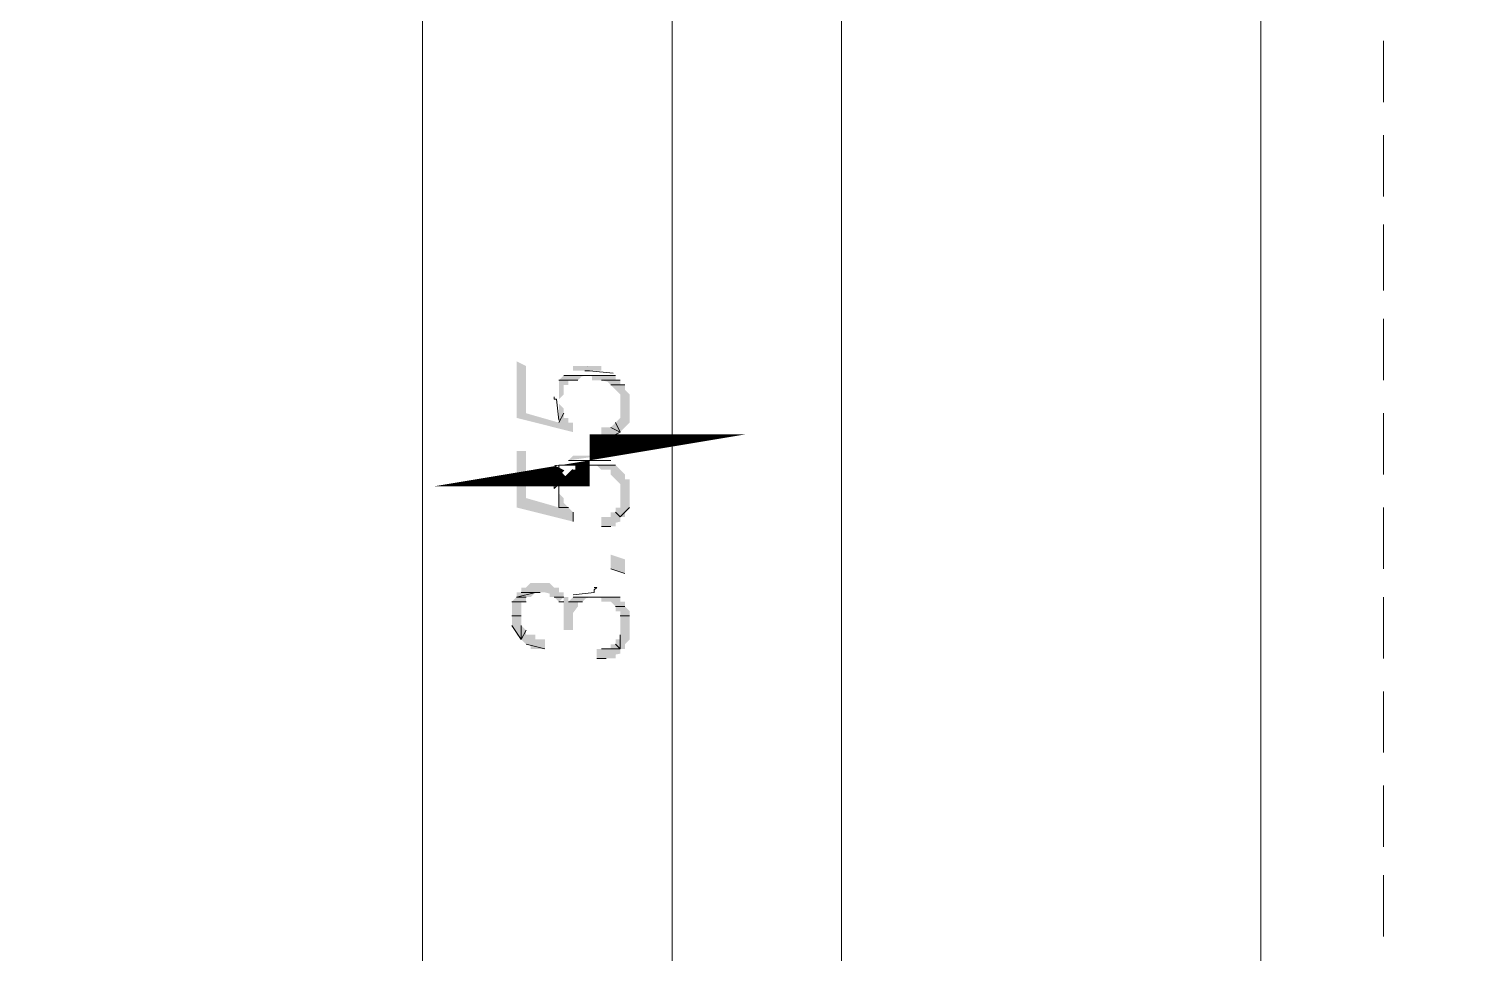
# Model space of a CAD drawing. Header units: millimetres. Extents: x 182 to 575, y -105 to 95.
# Drawn here: x 290.311 to 291.778, y 70.99 to 71.923 of the extents above; entities that cross this region are included whole.
import ezdxf

# ---------------------------------------------------------------- set-up
doc = ezdxf.new("R2010")
doc.units = ezdxf.units.MM
doc.header["$MEASUREMENT"] = 0
doc.layers.add('PDF_Geometry', color=7, linetype='Continuous')
doc.layers.add('PDF_Solid Fills', color=7, linetype='Continuous')

msp = doc.modelspace()

# ---------------------------------------------------------------- hatches: boundary and pattern name
at = {"layer": 'PDF_Solid Fills', "transparency": 33554559}
h = msp.add_hatch(color=256, dxfattribs=at)
h.paths.add_polyline_path([(290.875441391738, 71.57291058692368), (290.851631206553, 71.57291058692368), (290.8468678732196, 71.56815050755858), (290.8468678732196, 71.5491004281935), (290.851631206553, 71.55386376152686), (290.851631206553, 71.56338717422526), (290.8563945398862, 71.56338717422526), (290.8563945398862, 71.56815050755858), (290.8659179525847, 71.56815050755858), (290.8697259071524, 71.5719584409631)])
h.paths.add_polyline_path([(290.8802014711032, 71.57211751216855), (290.8802014711032, 71.56815050755858), (290.8897281377698, 71.56815050755858), (290.8960756331959, 71.56656309149758), (290.8992515504682, 71.56338717422526), (290.9040116562884, 71.55862384089193), (290.9087749631666, 71.55386376152686), (290.9087749631666, 71.53005357634166), (290.9040116562884, 71.52529024300833), (290.8992515504682, 71.52053016364326), (290.8897281377698, 71.52053016364326), (290.8897281377698, 71.5062434176115), (290.8944882171349, 71.5062434176115), (290.8968698771832, 71.50862506443244), (290.9040116562884, 71.51100672448982), (290.9087749631666, 71.51576683030993), (290.9182984023201, 71.52529024300833), (290.9182984023201, 71.55386376152686), (290.9135350689868, 71.55862384089193), (290.9135350689868, 71.56338717422526), (290.9087749631666, 71.56338717422526), (290.9087749631666, 71.56815050755858), (290.9040116562884, 71.56815050755858), (290.9040116562884, 71.57291058692368), (290.875441391738, 71.57291058692368)])
h.paths.add_polyline_path([(290.851631206553, 71.53957698904006), (290.8468678732196, 71.54434032237339), (290.8468678732196, 71.52529024300833), (290.8135375293043, 71.53481690967499), (290.8135375293043, 71.58243402607712), (290.8040108626375, 71.58719733295544), (290.8040108626375, 71.53005357634166), (290.8611546192514, 71.51576683030993), (290.8611546192514, 71.52529024300833), (290.8563945398862, 71.52529024300833), (290.8563945398862, 71.53005357634166), (290.851631206553, 71.53005357634166)])
for points in [[(290.8897281377698, 71.58243402607712), (290.8611546192514, 71.58243402607712), (290.8611546192514, 71.57767392025698), (290.8897281377698, 71.57767392025698)], [(290.8897281377698, 71.49195989909299), (290.8611546192514, 71.49195989909299), (290.8563945398862, 71.48719656575966)], [(290.8897281377698, 71.42052936999244), (290.9040116562884, 71.42052936999244), (290.9040116562884, 71.42410146972347), (290.9087749631666, 71.42529270332577), (290.9087749631666, 71.43005280914588), (290.9135350689868, 71.43005280914588), (290.9135350689868, 71.43481290174299), (290.9182984023201, 71.4395762218443), (290.9182984023201, 71.46814971390782), (290.9135350689868, 71.46814971390782), (290.9135350689868, 71.4729098197279), (290.9087749631666, 71.47767315306123), (290.9040116562884, 71.48243323242633), (290.8849648044364, 71.48243323242633), (290.8897281377698, 71.47767315306123), (290.8992515504682, 71.47767315306123), (290.8992515504682, 71.4729098197279), (290.9087749631666, 71.4633864070295), (290.9087749631666, 71.4395762218443), (290.9040116562884, 71.4395762218443), (290.9040116562884, 71.43481614247924), (290.8992515504682, 71.43481614247924), (290.8992515504682, 71.43005280914588), (290.8897281377698, 71.43005280914588)], [(290.8992515504682, 71.37767235941044), (290.9135350689868, 71.37291228004537), (290.9135350689868, 71.38719579856388), (290.8992515504682, 71.3919591054422)]]:
    msp.add_hatch(color=256, dxfattribs=at).paths.add_polyline_path(points)
h = msp.add_hatch(color=256, dxfattribs=at)
h.paths.add_polyline_path([(290.8421077938544, 71.55386376152686), (290.8421077938544, 71.54434032237339), (290.8421077938544, 71.55386376152686)], flags=0)
h.paths.add_polyline_path([(290.8421077938544, 71.53957698904006), (290.8421077938544, 71.55862384089193), (290.8421077938544, 71.53957698904006)], flags=0)
h.paths.add_polyline_path([(290.8421077938544, 71.56338717422526), (290.8421077938544, 71.53481690967499), (290.8421077938544, 71.56338717422526)], flags=0)
h.paths.add_polyline_path([(290.8468678732196, 71.56815050755858), (290.8468678732196, 71.53005357634166), (290.8468678732196, 71.56815050755858)], flags=0)
h = msp.add_hatch(color=256, dxfattribs=at)
h.paths.add_polyline_path([(290.851631206553, 71.4633864070295), (290.851631206553, 71.4729098197279), (290.8468678732196, 71.48243323242633), (290.8468678732196, 71.4633864070295)])
h.paths.add_polyline_path([(290.851631206553, 71.44910288851096), (290.8468678732196, 71.45386296787606), (290.8468678732196, 71.4395762218443), (290.8135375293043, 71.44910288851096), (290.8135375293043, 71.49671997845806), (290.8040108626375, 71.49671997845806), (290.8040108626375, 71.4395762218443), (290.8611546192514, 71.42529270332577), (290.8611546192514, 71.43481614247924), (290.851631206553, 71.44433955517763)])
h = msp.add_hatch(color=256, dxfattribs=at)
h.paths.add_polyline_path([(290.8421077938544, 71.45386296787606), (290.8421077938544, 71.46814971390782), (290.8421077938544, 71.45386296787606)], flags=0)
h.paths.add_polyline_path([(290.8421077938544, 71.46814971390782), (290.8421077938544, 71.45386296787606), (290.8421077938544, 71.46814971390782)], flags=0)
h.paths.add_polyline_path([(290.8421077938544, 71.44433955517763), (290.8421077938544, 71.47767315306123), (290.8421077938544, 71.44433955517763)], flags=0)
h = msp.add_hatch(color=256, dxfattribs=at)
h.paths.add_polyline_path([(290.8897281377698, 71.34814917309734), (290.8897281377698, 71.34433878798188), (290.8992515504682, 71.34433878798188), (290.9040116562884, 71.33957868216177), (290.9040116562884, 71.33481534882844), (290.9087749631666, 71.33481534882844), (290.9087749631666, 71.30624508427815), (290.9040116562884, 71.30624508427815), (290.9040116562884, 71.30148175094482), (290.8992515504682, 71.30148175094482), (290.8992515504682, 71.29672167157975), (290.8849648044364, 71.29672167157975), (290.8849648044364, 71.28719500491309), (290.9040116562884, 71.28719500491309), (290.9040116562884, 71.29100541648359), (290.9087749631666, 71.29195833824642), (290.9087749631666, 71.29672167157975), (290.9135350689868, 71.29672167157975), (290.9135350689868, 71.30148175094482), (290.9182984023201, 71.30624508427815), (290.9182984023201, 71.33481534882844), (290.9135350689868, 71.33957868216177), (290.9135350689868, 71.34433878798188), (290.9087749631666, 71.34433878798188), (290.9087749631666, 71.3491020948602), (290.8849648044364, 71.3491020948602)])
h.paths.add_polyline_path([(290.832584354701, 71.29672167157975), (290.832584354701, 71.30624508427815), (290.8230609420026, 71.30624508427815), (290.8230609420026, 71.31100519009826), (290.8135375293043, 71.31100519009826), (290.8135375293043, 71.31576852343161), (290.8087741959708, 71.32052860279668), (290.8087741959708, 71.34433878798188), (290.8135375293043, 71.34433878798188), (290.8135375293043, 71.3491020948602), (290.8182976086692, 71.3491020948602), (290.8230609420026, 71.35386220068028), (290.832584354701, 71.35386220068028), (290.8373444605212, 71.35267257587537), (290.8373444605212, 71.3491020948602), (290.8421077938544, 71.3491020948602), (290.8468678732196, 71.34433878798188), (290.851631206553, 71.3491020948602), (290.851631206553, 71.35386220068028), (290.8468678732196, 71.35386220068028), (290.8468678732196, 71.35862553401361), (290.8421077938544, 71.35862553401361), (290.8373444605212, 71.36338561337871), (290.8182976086692, 71.36338561337871), (290.8135375293043, 71.35862553401361), (290.8087741959708, 71.35862553401361), (290.8087741959708, 71.35386220068028), (290.8040108626375, 71.35386220068028), (290.8040108626375, 71.3491020948602), (290.7992507832726, 71.34433878798188), (290.7992507832726, 71.32052860279668), (290.8040108626375, 71.31338928374018), (290.8040108626375, 71.31100519009826), (290.8087741959708, 71.30624508427815), (290.8135375293043, 71.30148175094482), (290.8182976086692, 71.30029213771061), (290.8182976086692, 71.29672167157975)])
h.paths.add_polyline_path([(290.851631206553, 71.3491020948602), (290.851631206553, 71.31576852343161), (290.8611546192514, 71.31576852343161), (290.8611546192514, 71.3332272094163), (290.8659179525847, 71.33957868216177), (290.8659179525847, 71.34433878798188), (290.8706780584047, 71.34433878798188), (290.874250763536, 71.34791147327073), (290.8802014711032, 71.3491020948602), (290.8611546192514, 71.3491020948602), (290.8563945398862, 71.34433878798188), (290.8563945398862, 71.3491020948602)])

# ---------------------------------------------------------------- linework, layer by layer
at = {"layer": 'PDF_Geometry', "lineweight": 20}
for points in [[(290.7087734287752, 73.35862487263796), (290.7087734287752, 72.85862423771732), (290.7087734287752, 70.30624378798186), (290.7087734287752, 72.85862423771732), (288.7659178203095, 72.85862423771732), (288.7659178203095, 70.30624378798186)], [(291.5563935081401, 73.35862487263796), (291.5563935081401, 70.30624378798186)]]:
    msp.add_lwpolyline(points, dxfattribs=at)
at = {"layer": 'PDF_Geometry', "lineweight": 13}
for points in [[(291.1325834552302, 73.35862487263796), (291.1325834552302, 70.30624378798186)], [(290.961155412902, 69.68243542819351), (290.961155412902, 69.70624561337868), (290.961155412902, 73.15862656575965), (290.961155412902, 73.18243349697659), (290.961155412902, 73.15862656575965), (290.961155412902, 73.10624288851096)], [(291.6802012065529, 71.91100661866972), (291.6802012065529, 71.84910275623585)], [(291.6802012065529, 71.81576915835223), (291.6802012065529, 71.75386206840517)], [(291.6802012065529, 71.7252918038549), (291.6802012065529, 71.65862460808768)], [(291.6802012065529, 71.63005434353744), (291.6802012065529, 71.56815050755858)], [(290.8730613388279, 71.57767392025698), (290.8778230451773, 71.57767392025698), (290.9016316033783, 71.57529225359033)], [(290.875441391738, 71.58243402607712), (290.875441391738, 71.58243402607712), (290.875441391738, 71.58243402607712)], [(290.851631206553, 71.57291058692368), (290.9040116562884, 71.57291058692368), (290.851631206553, 71.57291058692368)], [(290.8897281377698, 71.56815050755858), (290.9087749631666, 71.56815050755858), (290.8897281377698, 71.56815050755858)], [(290.8992515504682, 71.56338717422526), (290.9135350689868, 71.56338717422526), (290.8992515504682, 71.56338717422526)], [(290.8421077938544, 71.55148209486018), (290.8421077938544, 71.54910204195014), (290.8421077938544, 71.549100414966), (290.8421077938544, 71.54910204195014), (290.8444878335371, 71.54910204195014), (290.8468678732196, 71.527671909675)], [(291.6802012065529, 71.53481690967499), (291.6802012065529, 71.4729098197279)], [(290.9040116562884, 71.52529024300833), (290.9087749631666, 71.51576683030993), (290.9040116562884, 71.52529024300833)], [(290.8563945398862, 71.48719656575966), (290.8992515504682, 71.48719656575966), (290.8563945398862, 71.48719656575966)], [(290.8992515504682, 71.48719656575966), (290.8563945398862, 71.48719656575966), (290.8992515504682, 71.48719656575966)], [(290.8421077938544, 71.46100635411946), (290.8421077938544, 71.45862468745275), (290.8421077938544, 71.45862630120936), (290.8421077938544, 71.45862468745275), (290.8444878335371, 71.46100635411946), (290.8468678732196, 71.48005319274378)], [(290.8468678732196, 71.4395762218443), (290.8468678732196, 71.48243323242633), (290.8468678732196, 71.4395762218443)], [(290.851631206553, 71.48243323242633), (290.9040116562884, 71.48243323242633), (290.851631206553, 71.48243323242633)], [(291.1325834552302, 71.44433955517763), (291.1325834552302, 71.44433955517763)], [(290.8563945398862, 71.4395762218443), (290.8468678732196, 71.4395762218443), (290.8563945398862, 71.4395762218443)], [(291.6802012065529, 71.4395762218443), (291.6802012065529, 71.37767235941044)], [(290.9135350689868, 71.37291228004537), (290.8992515504682, 71.37767235941044), (290.9135350689868, 71.37291228004537)], [(290.8278210478228, 71.35386220068028), (290.8087741959708, 71.35386220068028), (290.8278210478228, 71.35386220068028)], [(290.8825831377699, 71.35862553401361), (290.8849648044364, 71.35862553401361), (290.8849648044364, 71.35862553401361), (290.8825831377699, 71.35624386734696), (290.8825847515265, 71.35386220068028), (290.8825831377699, 71.35386220068028), (290.8611546192514, 71.35148214777024)], [(290.7992507832726, 71.34433878798188), (290.8135375293043, 71.34433878798188), (290.7992507832726, 71.34433878798188)], [(290.8040108626375, 71.3491020948602), (290.8135375293043, 71.3491020948602), (290.8040108626375, 71.3491020948602)], [(290.8135375293043, 71.3491020948602), (290.8040108626375, 71.3491020948602), (290.8135375293043, 71.3491020948602)], [(290.8421077938544, 71.3491020948602), (290.851631206553, 71.3491020948602), (290.8421077938544, 71.3491020948602)], [(290.8468678732196, 71.34433878798188), (290.8468678732196, 71.34433878798188), (290.851631206553, 71.34434038851097)], [(290.8563945398862, 71.34433878798188), (290.8706780584047, 71.34433878798188), (290.8563945398862, 71.34433878798188)], [(290.8706780584047, 71.34433878798188), (290.8563945398862, 71.34433878798188), (290.8706780584047, 71.34433878798188)], [(290.8802014711032, 71.3491020948602), (290.8611546192514, 71.3491020948602), (290.8802014711032, 71.3491020948602)], [(290.9135350689868, 71.33957868216177), (290.9040116562884, 71.33957868216177), (290.9135350689868, 71.33957868216177)], [(290.9040116562884, 71.33957868216177), (290.9135350689868, 71.33957868216177), (290.9040116562884, 71.33957868216177)], [(291.6802012065529, 71.3491020948602), (291.6802012065529, 71.28719500491309)], [(290.7992507832726, 71.33005526946334), (290.8087741959708, 71.33005526946334), (290.7992507832726, 71.33005526946334)], [(290.8087741959708, 71.33005526946334), (290.7992507832726, 71.33005526946334), (290.8087741959708, 71.33005526946334)], [(290.9182984023201, 71.33005526946334), (290.9087749631666, 71.33005526946334), (290.9182984023201, 71.33005526946334)], [(290.9087749631666, 71.29672167157975), (290.8897281377698, 71.29672167157975), (290.9087749631666, 71.29672167157975)], [(290.8897281377698, 71.29672167157975), (290.9087749631666, 71.29672167157975), (290.8897281377698, 71.29672167157975)], [(291.6802012065529, 71.25386466099775), (291.6802012065529, 71.19195757105066)], [(291.6802012065529, 71.15862397316707), (291.6802012065529, 71.0967201107332)], [(291.6802012065529, 71.0681498461829), (291.6802012065529, 71.00624275623585)]]:
    msp.add_lwpolyline(points, dxfattribs=at)
at = {"layer": 'PDF_Geometry', "lineweight": 20}
msp.add_lwpolyline([(291.5563935081401, 70.30624378798186), (291.5563935081401, 72.44910093083902), (293.204013322955, 72.44910093083902), (293.204013322955, 70.30624378798186)], close=True, dxfattribs=at)
at = {"layer": 'PDF_Geometry', "lineweight": 13}
for points in [[(290.8659179525847, 71.56815050755858), (290.8468678732196, 71.56815050755858), (290.8659179525847, 71.56815050755858)], [(290.851631206553, 71.53481690967499), (290.8468678732196, 71.52529024300833), (290.851631206553, 71.53481690967499)], [(290.9087749631666, 71.51576683030993), (290.8897281377698, 71.5062434176115), (290.9087749631666, 71.51576683030993)], [(290.8992515504682, 71.52053016364326), (290.9087749631666, 71.51576683030993), (290.8992515504682, 71.52053016364326)], [(290.8992515504682, 71.51100672448982), (290.8897281377698, 71.5062434176115), (290.8992515504682, 71.51100672448982)], [(290.9040116562884, 71.51100672448982), (290.8897281377698, 71.5062434176115), (290.9040116562884, 71.51100672448982)], [(290.8468678732196, 71.45862630120936), (290.8468678732196, 71.48243323242633), (290.8468678732196, 71.45862630120936)], [(290.8659179525847, 71.48243323242633), (290.8468678732196, 71.48243323242633), (290.8659179525847, 71.48243323242633)], [(290.8611546192514, 71.43481614247924), (290.8611546192514, 71.42529270332577), (290.8611546192514, 71.43481614247924)], [(290.9040116562884, 71.43481614247924), (290.9087749631666, 71.43005280914588), (290.9040116562884, 71.43481614247924)], [(290.9182984023201, 71.4395762218443), (290.9087749631666, 71.43005280914588), (290.9182984023201, 71.4395762218443)], [(290.9135350689868, 71.43481614247924), (290.9087749631666, 71.43005280914588), (290.9135350689868, 71.43481614247924)], [(290.8992515504682, 71.42052936999244), (290.8897281377698, 71.42052936999244), (290.8992515504682, 71.42052936999244)], [(290.8230609420026, 71.35386220068028), (290.8040108626375, 71.3491020948602), (290.8230609420026, 71.35386220068028)], [(290.9087749631666, 71.3491020948602), (290.8611546192514, 71.3491020948602), (290.9087749631666, 71.3491020948602)], [(290.7992507832726, 71.32052860279668), (290.8087741959708, 71.30624508427815), (290.7992507832726, 71.32052860279668)], [(290.8087741959708, 71.32052860279668), (290.8087741959708, 71.30624508427815), (290.8087741959708, 71.32052860279668)], [(290.8135375293043, 71.31576852343161), (290.8087741959708, 71.30624508427815), (290.8135375293043, 71.31576852343161)], [(290.9087749631666, 71.31100519009826), (290.9087749631666, 71.29672167157975), (290.9087749631666, 71.31100519009826)], [(290.8135375293043, 71.30148175094482), (290.832584354701, 71.29672167157975), (290.8135375293043, 71.30148175094482)], [(290.9040116562884, 71.30148175094482), (290.9087749631666, 71.29672167157975), (290.9040116562884, 71.30148175094482)], [(290.8944882171349, 71.28719500491309), (290.8849648044364, 71.28719500491309), (290.8944882171349, 71.28719500491309)]]:
    msp.add_lwpolyline(points, close=True, dxfattribs=at)
msp.add_lwpolyline([(290.8921081774523, 71.48957823242631, 0, 0, 0), (290.8778230451773, 71.48719656575966, 0.05238044973544848, 0.05238044973544848, 0), (290.8778214314206, 71.48719656575966, 0, 0, 0), (290.8778214314206, 71.48243323242633, 0, 0, 0)], format="xyseb", dxfattribs=at)
at = {"layer": 'PDF_Geometry', "lineweight": 13, "const_width": 0.00476007936508641}
msp.add_lwpolyline([(290.8635362859179, 71.48005319274378), (290.851631206553, 71.48005319274378), (290.8563945398862, 71.47767315306123), (290.851631206553, 71.4729098197279)], dxfattribs=at)

doc.saveas('drawing.dxf')
